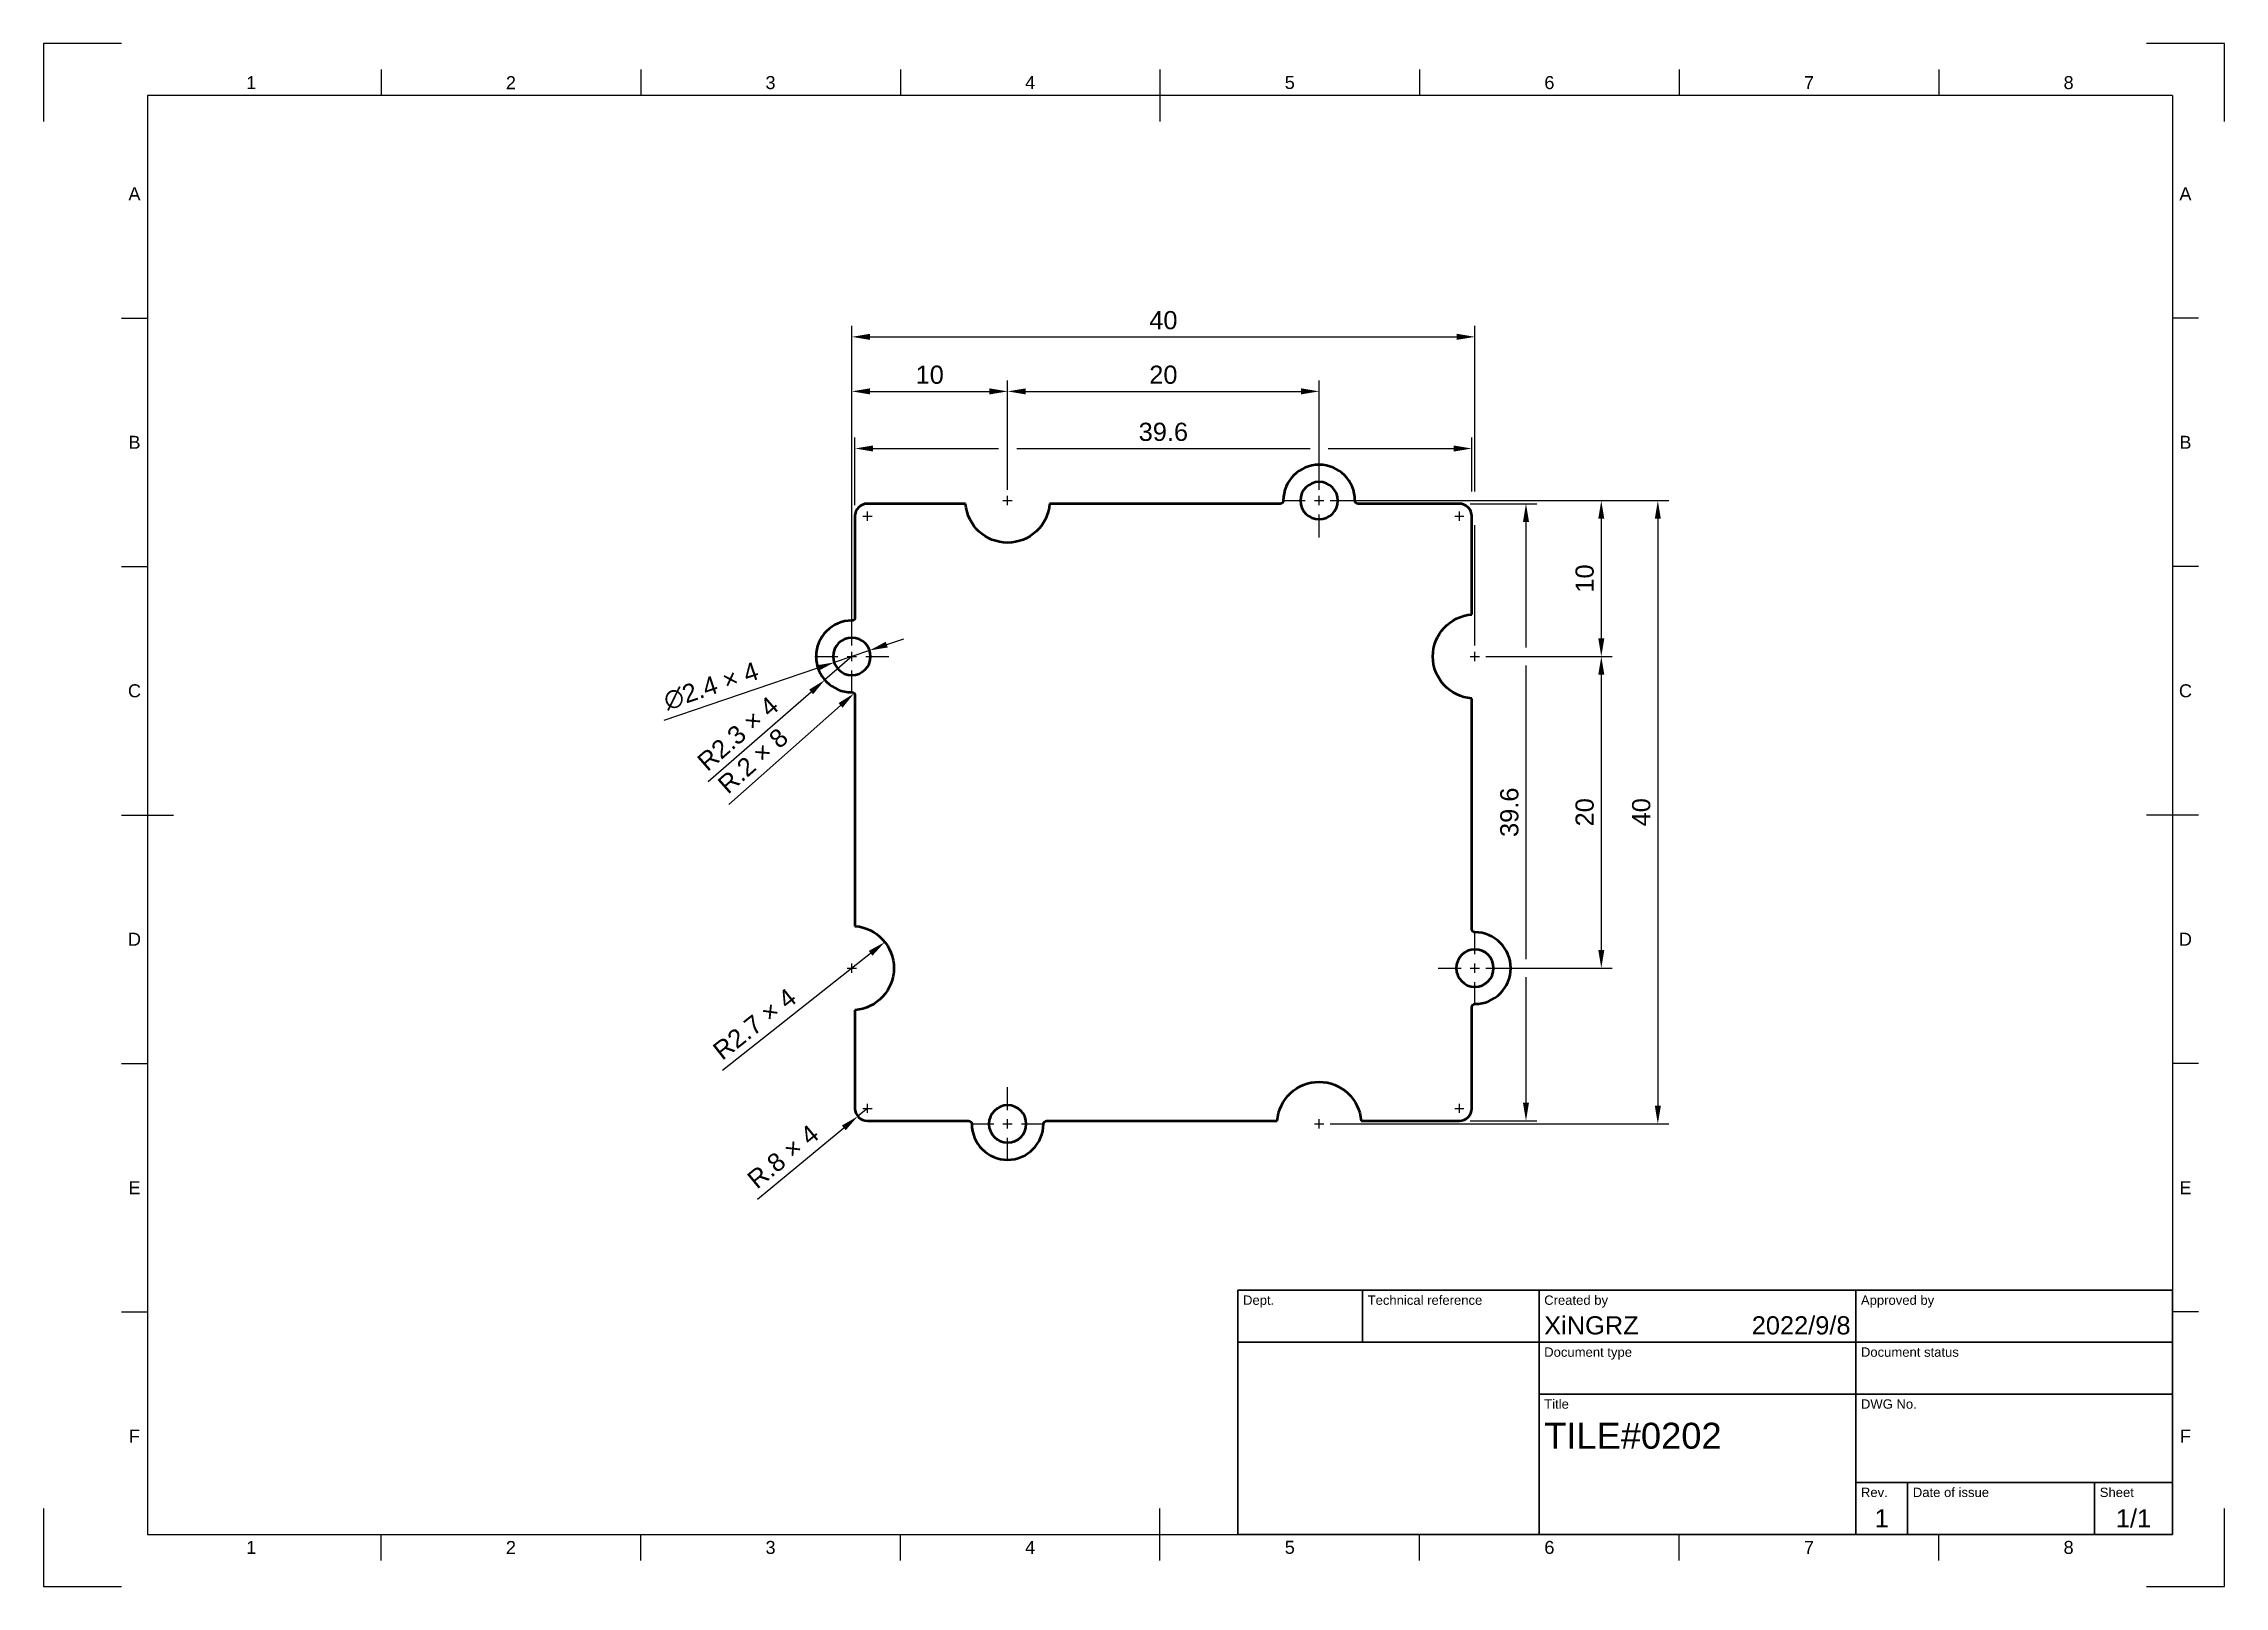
# Model space of a CAD drawing. Header units: millimetres. Extents: x 0 to 420, y 0 to 297.
import ezdxf
from ezdxf.enums import TextEntityAlignment as Align

# ---------------------------------------------------------------- set-up
doc = ezdxf.new("R2010")
doc.units = ezdxf.units.MM
doc.header["$LTSCALE"] = 0.75
doc.linetypes.add('CENTER2', pattern=[28.575, 19.05, -3.175, 3.175, -3.175])
for name, color, linetype, lineweight in [('Border', 7, 'Continuous', 25), ('Center Lines', 7, 'CENTER2', 25), ('Dimensions', 7, 'Continuous', 25), ('TitleBlock', 7, 'Continuous', 35), ('可见', 7, 'Continuous', 50)]:
    doc.layers.add(name, color=color, linetype=linetype, lineweight=lineweight)
doc.styles.add('FusionTitle', font='Arial.ttf')
doc.styles.get("Standard").update_dxf_attribs({"font": 'Arial.ttf'})
doc.dimstyles.new('ISO-25', dxfattribs={"dimtxt": 3.5, "dimasz": 3.5, "dimexe": 2.1, "dimexo": 2.1, "dimgap": 1.4, "dimtad": 1, "dimzin": 12, "dimdsep": 46, "dimtxsty": 'Standard', "dimcen": 0, "dimclrd": 256, "dimclre": 256, "dimclrt": 256, "dimazin": 3, "dimtp": 0.1, "dimtm": 0.1, "dimtfac": 0.714286, "dimtmove": 0, "dimatfit": 3, "dimfxl": 1, "dimtzin": 12, "dimarcsym": 0})

# ---------------------------------------------------------------- blocks, each defined once
blk = doc.blocks.new('ISO_A3_SHEET')
at = {"layer": 'Border'}
for p, q in [((65, 292), (65, 287)), ((115, 292), (115, 287)), ((165, 292), (165, 287)), ((215, 292), (215, 282)), ((265, 292), (265, 287)), ((315, 292), (315, 287)), ((365, 292), (365, 287)), ((410, 287), (20, 287)), ((20, 287), (20, 10)), ((410, 287), (410, 10)), ((15, 244.16666), (20, 244.16666)), ((415, 244.16666), (410, 244.16666)), ((15, 196.33333), (20, 196.33333)), ((415, 196.33333), (410, 196.33333)), ((15, 148.5), (25, 148.5)), ((415, 148.5), (405, 148.5)), ((15, 100.66667), (20, 100.66667)), ((415, 100.66667), (410, 100.66667)), ((15, 52.83334), (20, 52.83334)), ((415, 52.83334), (410, 52.83334)), ((215, 5), (215, 15)), ((20, 10), (410, 10)), ((65, 5), (65, 10)), ((115, 5), (115, 10)), ((165, 5), (165, 10)), ((265, 5), (265, 10)), ((315, 5), (315, 10)), ((365, 5), (365, 10))]:
    blk.add_line(p, q, dxfattribs=at)
at = {"layer": 'Defpoints'}
for p, q in [((15, 297), (0, 297)), ((0, 297), (0, 282)), ((420, 297), (405, 297)), ((420, 282), (420, 297)), ((0, 15), (0, 0)), ((420, 0), (420, 15)), ((0, 0), (15, 0)), ((405, 0), (420, 0))]:
    blk.add_line(p, q, dxfattribs=at)
at = {"layer": 'Border', "style": 'FusionTitle'}
for s, p in [('1', (40, 289.5)), ('2', (90, 289.5)), ('3', (140, 289.5)), ('4', (190, 289.5)), ('5', (240, 289.5)), ('6', (290, 289.5)), ('7', (340, 289.5)), ('8', (390, 289.5)), ('A', (17.5, 268.08333)), ('A', (412.5, 268.08333)), ('B', (17.5, 220.25)), ('B', (412.5, 220.25)), ('C', (17.5, 172.41667)), ('C', (412.5, 172.41667)), ('D', (17.5, 124.58334)), ('D', (412.5, 124.58334)), ('E', (17.5, 76.75001)), ('E', (412.5, 76.75001)), ('F', (17.5, 28.91668)), ('F', (412.5, 28.91668)), ('1', (40, 7.5)), ('2', (90, 7.5)), ('3', (140, 7.5)), ('4', (190, 7.5)), ('5', (240, 7.5)), ('6', (290, 7.5)), ('7', (340, 7.5)), ('8', (390, 7.5))]:
    blk.add_text(s, height=2.5, dxfattribs=at).set_placement(p, align=Align.MIDDLE)
blk = doc.blocks.new('ISO_TITLEBLOCK')
at = {"layer": 'TitleBlock'}
for p, q in [((0, 47), (-180, 47)), ((-180, 47), (-180, 0)), ((-156, 37), (-156, 47)), ((-122, 0), (-122, 47)), ((-61, 0), (-61, 47)), ((0, 0), (0, 47)), ((-180, 37), (0, 37)), ((-122, 27), (0, 27)), ((-61, 10), (0, 10)), ((-51, 0), (-51, 10)), ((-15, 0), (-15, 10)), ((-180, 0), (0, 0))]:
    blk.add_line(p, q, dxfattribs=at)
at = {"layer": 'TitleBlock', "style": 'FusionTitle'}
for s, p in [('Dept.', (-179, 46)), ('Technical reference', (-155, 46)), ('Created by', (-121, 46)), ('Approved by', (-60, 46)), ('Document type', (-121, 36)), ('Document status', (-60, 36)), ('Title', (-121, 26)), ('DWG No.', (-60, 26)), ('Rev.', (-60, 9)), ('Date of issue', (-50, 9)), ('Sheet', (-14, 9))]:
    blk.add_text(s, height=1.8, dxfattribs=at).set_placement(p, align=Align.TOP_LEFT)
for tag, height, p in [('DEPT', 3.5, (-179, 42)), ('TECHNICAL_REFERENCE', 3.5, (-155, 42)), ('CREATED_BY', 3.5, (-121, 42)), ('APPROVED_BY', 3.5, (-60, 42)), ('DOCUMENT_TYPE', 3.5, (-121, 32)), ('DOCUMENT_STATUS', 3.5, (-60, 32)), ('TITLE_1', 5, (-121, 21.5)), ('TITLE_2', 5, (-121, 14)), ('TITLE_3', 5, (-121, 6.5)), ('DATE_OF_ISSUE', 3.5, (-50, 5))]:
    blk.add_attdef(tag, text='', height=height, dxfattribs=at).set_placement(p, align=Align.TOP_LEFT)
for tag, p in [('CREATED_DATE', (-62, 42)), ('APPROVED_DATE', (-0.99, 42))]:
    blk.add_attdef(tag, text='', height=3.5, dxfattribs=at).set_placement(p, align=Align.TOP_RIGHT)
for tag, height, p in [('DRAWING_NUMBER', 5, (-30.5, 19.75)), ('REV', 3.5, (-56, 4.85)), ('SHEET', 3.5, (-7.5, 4.85))]:
    blk.add_attdef(tag, text='', height=height, dxfattribs=at).set_placement(p, align=Align.TOP_CENTER)
blk = doc.blocks.new('*U4')
at = {"layer": 'Center Lines', "color": 0, "ltscale": 0.75, "transparency": 16777216}
for p, q in [((0, 2.678906), (0, 7.1)), ((-7.1, 0), (-2.678906, 0)), ((2.678906, 0), (7.1, 0)), ((0, -7.1), (0, -2.678906))]:
    blk.add_line(p, q, dxfattribs=at)
at = {"layer": 'Center Lines', "color": 0, "linetype": 'Continuous', "ltscale": 0.75, "transparency": 16777216}
for p, q in [((-0.892969, 0), (0.892969, 0)), ((0, -0.892969), (0, 0.892969))]:
    blk.add_line(p, q, dxfattribs=at)
blk = doc.blocks.new('*U5')
at = {"layer": 'Center Lines', "color": 0, "ltscale": 0.75, "transparency": 16777216}
for p, q in [((0, 2.678906), (0, 7.1)), ((-7.1, 0), (-2.678906, 0)), ((2.678906, 0), (7.1, 0)), ((0, -7.1), (0, -2.678906))]:
    blk.add_line(p, q, dxfattribs=at)
at = {"layer": 'Center Lines', "color": 0, "linetype": 'Continuous', "ltscale": 0.75, "transparency": 16777216}
for p, q in [((-0.892969, 0), (0.892969, 0)), ((0, -0.892969), (0, 0.892969))]:
    blk.add_line(p, q, dxfattribs=at)
blk = doc.blocks.new('*U6')
at = {"layer": 'Center Lines', "color": 0, "ltscale": 0.75, "transparency": 16777216}
for p, q in [((0, 2.678906), (0, 7.1)), ((-7.1, 0), (-2.678906, 0)), ((2.678906, 0), (7.1, 0)), ((0, -7.1), (0, -2.678906))]:
    blk.add_line(p, q, dxfattribs=at)
at = {"layer": 'Center Lines', "color": 0, "linetype": 'Continuous', "ltscale": 0.75, "transparency": 16777216}
for p, q in [((-0.892969, 0), (0.892969, 0)), ((0, -0.892969), (0, 0.892969))]:
    blk.add_line(p, q, dxfattribs=at)
blk = doc.blocks.new('*U7')
at = {"layer": 'Center Lines', "color": 0, "ltscale": 0.75, "transparency": 16777216}
for p, q in [((0, 2.678906), (0, 7.1)), ((-7.1, 0), (-2.678906, 0)), ((2.678906, 0), (7.1, 0)), ((0, -7.1), (0, -2.678906))]:
    blk.add_line(p, q, dxfattribs=at)
at = {"layer": 'Center Lines', "color": 0, "linetype": 'Continuous', "ltscale": 0.75, "transparency": 16777216}
for p, q in [((-0.892969, 0), (0.892969, 0)), ((0, -0.892969), (0, 0.892969))]:
    blk.add_line(p, q, dxfattribs=at)
blk = doc.blocks.new('*U8')
at = {"layer": 'Center Lines', "color": 0, "linetype": 'Continuous', "ltscale": 0.75, "transparency": 16777216}
for p, q in [((-0.892969, 0), (0.892969, 0)), ((0, -0.892969), (0, 0.892969))]:
    blk.add_line(p, q, dxfattribs=at)
blk = doc.blocks.new('*U9')
at = {"layer": 'Center Lines', "color": 0, "linetype": 'Continuous', "ltscale": 0.75, "transparency": 16777216}
for p, q in [((-0.892969, 0), (0.892969, 0)), ((0, -0.892969), (0, 0.892969))]:
    blk.add_line(p, q, dxfattribs=at)
blk = doc.blocks.new('*U10')
at = {"layer": 'Center Lines', "color": 0, "linetype": 'Continuous', "ltscale": 0.75, "transparency": 16777216}
for p, q in [((-0.892969, 0), (0.892969, 0)), ((0, -0.892969), (0, 0.892969))]:
    blk.add_line(p, q, dxfattribs=at)
blk = doc.blocks.new('*U11')
at = {"layer": 'Center Lines', "color": 0, "linetype": 'Continuous', "ltscale": 0.75, "transparency": 16777216}
for p, q in [((-0.892969, 0), (0.892969, 0)), ((0, -0.892969), (0, 0.892969))]:
    blk.add_line(p, q, dxfattribs=at)
blk = doc.blocks.new('*U12')
at = {"layer": 'Center Lines', "color": 0, "linetype": 'Continuous', "ltscale": 0.75, "transparency": 16777216}
for p, q in [((-0.892969, 0), (0.892969, 0)), ((0, -0.892969), (0, 0.892969))]:
    blk.add_line(p, q, dxfattribs=at)
blk = doc.blocks.new('*U13')
at = {"layer": 'Center Lines', "color": 0, "linetype": 'Continuous', "ltscale": 0.75, "transparency": 16777216}
for p, q in [((-0.892969, 0), (0.892969, 0)), ((0, -0.892969), (0, 0.892969))]:
    blk.add_line(p, q, dxfattribs=at)
blk = doc.blocks.new('*U14')
at = {"layer": 'Center Lines', "color": 0, "linetype": 'Continuous', "ltscale": 0.75, "transparency": 16777216}
for p, q in [((-0.892969, 0), (0.892969, 0)), ((0, -0.892969), (0, 0.892969))]:
    blk.add_line(p, q, dxfattribs=at)
blk = doc.blocks.new('*U15')
at = {"layer": 'Center Lines', "color": 0, "linetype": 'Continuous', "ltscale": 0.75, "transparency": 16777216}
for p, q in [((-0.892969, 0), (0.892969, 0)), ((0, -0.892969), (0, 0.892969))]:
    blk.add_line(p, q, dxfattribs=at)
blk = doc.blocks.new('*D29')
at = {"layer": 'Defpoints', "color": 0, "transparency": 16777216}
for p in [(275.657981, 240.552496), (155.657981, 179.024924), (275.657981, 179.024924)]:
    blk.add_point(p, dxfattribs=at)
at = {"layer": 'Dimensions', "lineweight": -2, "transparency": 16777216}
for p, q in [((155.657981, 207.774924), (155.657981, 242.652496)), ((159.157981, 240.552496), (272.157981, 240.552496)), ((275.657981, 210.774924), (275.657981, 242.652496)), ((155.657981, 181.124924), (155.657981, 204.274924)), ((275.657981, 181.124924), (275.657981, 204.274924))]:
    blk.add_line(p, q, dxfattribs=at)
at = {"layer": 'Dimensions', "transparency": 16777216}
for points in [[(159.157981, 241.13583), (159.157981, 239.969163), (155.657981, 240.552496)], [(272.157981, 241.13583), (272.157981, 239.969163), (275.657981, 240.552496)]]:
    blk.add_solid(points, dxfattribs=at)
at = {"layer": 'Dimensions', "transparency": 16777216, "insert": (215.657981, 243.739502), "char_height": 3.5, "attachment_point": 5}
blk.add_mtext('40', dxfattribs=at)
blk = doc.blocks.new('*D30')
at = {"layer": 'Defpoints', "color": 0, "transparency": 16777216}
for p in [(275.057981, 219.055832), (156.257981, 206.024924), (275.057981, 206.024924)]:
    blk.add_point(p, dxfattribs=at)
at = {"layer": 'Dimensions', "lineweight": -2, "transparency": 16777216}
for p, q in [((156.257981, 208.124924), (156.257981, 221.155832)), ((159.757981, 219.055832), (183.907981, 219.055832)), ((187.407981, 219.055832), (243.907981, 219.055832)), ((247.407981, 219.055832), (271.557981, 219.055832)), ((275.057981, 210.774924), (275.057981, 221.155832))]:
    blk.add_line(p, q, dxfattribs=at)
at = {"layer": 'Dimensions', "transparency": 16777216}
for points in [[(159.757981, 219.639165), (159.757981, 218.472498), (156.257981, 219.055832)], [(271.557981, 219.639165), (271.557981, 218.472498), (275.057981, 219.055832)]]:
    blk.add_solid(points, dxfattribs=at)
at = {"layer": 'Dimensions', "transparency": 16777216, "insert": (215.657981, 222.244031), "char_height": 3.5, "attachment_point": 5}
blk.add_mtext('39.6', dxfattribs=at)
blk = doc.blocks.new('*D31')
at = {"layer": 'Defpoints', "color": 0, "transparency": 16777216}
for p in [(185.657981, 230.052496), (185.657981, 209.024924), (155.657981, 179.024924)]:
    blk.add_point(p, dxfattribs=at)
at = {"layer": 'Dimensions', "lineweight": -2, "transparency": 16777216}
for p, q in [((155.657981, 181.124924), (155.657981, 232.152496)), ((185.657981, 211.124924), (185.657981, 232.152496)), ((159.157981, 230.052496), (182.157981, 230.052496))]:
    blk.add_line(p, q, dxfattribs=at)
at = {"layer": 'Dimensions', "transparency": 16777216}
for points in [[(159.157981, 230.63583), (159.157981, 229.469163), (155.657981, 230.052496)], [(182.157981, 230.63583), (182.157981, 229.469163), (185.657981, 230.052496)]]:
    blk.add_solid(points, dxfattribs=at)
at = {"layer": 'Dimensions', "transparency": 16777216, "insert": (170.657981, 233.239502), "char_height": 3.5, "attachment_point": 5}
blk.add_mtext('10', dxfattribs=at)
blk = doc.blocks.new('*D32')
at = {"layer": 'Defpoints', "color": 0, "transparency": 16777216}
for p in [(245.657981, 230.052496), (185.657981, 209.024924), (245.657981, 209.024924)]:
    blk.add_point(p, dxfattribs=at)
at = {"layer": 'Dimensions', "lineweight": -2, "transparency": 16777216}
for p, q in [((185.657981, 211.124924), (185.657981, 232.152496)), ((245.657981, 211.124924), (245.657981, 232.152496)), ((189.157981, 230.052496), (242.157981, 230.052496))]:
    blk.add_line(p, q, dxfattribs=at)
at = {"layer": 'Dimensions', "transparency": 16777216}
for points in [[(189.157981, 230.63583), (189.157981, 229.469163), (185.657981, 230.052496)], [(242.157981, 230.63583), (242.157981, 229.469163), (245.657981, 230.052496)]]:
    blk.add_solid(points, dxfattribs=at)
at = {"layer": 'Dimensions', "transparency": 16777216, "insert": (215.657981, 233.239502), "char_height": 3.5, "attachment_point": 5}
blk.add_mtext('20', dxfattribs=at)
blk = doc.blocks.new('*D33')
at = {"layer": 'Defpoints', "color": 0, "transparency": 16777216}
for p in [(156.808216, 90.495752), (158.657981, 92.024924)]:
    blk.add_point(p, dxfattribs=at)
at = {"layer": 'Dimensions', "lineweight": -2, "transparency": 16777216}
for p, q in [((137.478419, 74.516111), (154.110641, 88.265709)), ((158.657981, 92.024924), (156.808216, 90.495752))]:
    blk.add_line(p, q, dxfattribs=at)
at = {"layer": 'Dimensions', "transparency": 16777216}
blk.add_solid([(153.738967, 88.715305), (154.482315, 87.816113), (156.808216, 90.495752)], dxfattribs=at)
at = {"layer": 'Dimensions', "transparency": 16777216, "insert": (142.415126, 82.732227), "char_height": 3.5, "attachment_point": 5, "rotation": 39.5799894}
blk.add_mtext('R.8 × 4', dxfattribs=at)
blk = doc.blocks.new('*D34')
at = {"layer": 'Defpoints', "color": 0, "transparency": 16777216}
for p in [(155.657981, 119.024924), (149.297168, 114.00994)]:
    blk.add_point(p, dxfattribs=at)
at = {"layer": 'Dimensions', "lineweight": -2, "transparency": 16777216}
blk.add_line((130.71705, 99.361028), (159.270295, 121.872939), dxfattribs=at)
at = {"layer": 'Dimensions', "transparency": 16777216}
blk.add_solid([(158.909133, 122.331023), (159.631456, 121.414856), (162.018794, 124.039908)], dxfattribs=at)
at = {"layer": 'Dimensions', "transparency": 16777216, "insert": (136.928912, 108.278977), "char_height": 3.5, "attachment_point": 5, "rotation": 38.25289926}
blk.add_mtext('R2.7 × 4', dxfattribs=at)
blk = doc.blocks.new('*D35')
at = {"layer": 'Defpoints', "color": 0, "transparency": 16777216}
for p in [(152.248544, 177.869182), (159.067418, 180.180666)]:
    blk.add_point(p, dxfattribs=at)
at = {"layer": 'Dimensions', "lineweight": -2, "transparency": 16777216}
for p, q in [((162.382148, 181.304305), (165.696879, 182.427943)), ((119.539899, 166.781495), (148.933814, 176.745543)), ((159.067418, 180.180666), (152.248544, 177.869182))]:
    blk.add_line(p, q, dxfattribs=at)
at = {"layer": 'Dimensions', "transparency": 16777216}
for points in [[(162.194875, 181.85676), (162.569421, 180.75185), (159.067418, 180.180666)], [(148.746541, 177.297998), (149.121087, 176.193088), (152.248544, 177.869182)]]:
    blk.add_solid(points, dxfattribs=at)
at = {"layer": 'Dimensions', "transparency": 16777216, "insert": (128.551382, 173.304731), "char_height": 3.5, "attachment_point": 5, "rotation": 18.72582463}
blk.add_mtext('∅2.4 {\\fArial Unicode MS|b0|i0|c134|p0;×} 4', dxfattribs=at)
blk = doc.blocks.new('*D36')
at = {"layer": 'Defpoints', "color": 0, "transparency": 16777216}
for p in [(155.657981, 179.024924), (150.454789, 174.49317)]:
    blk.add_point(p, dxfattribs=at)
at = {"layer": 'Dimensions', "lineweight": -2, "transparency": 16777216}
for p, q in [((155.657981, 179.024924), (150.454789, 174.49317)), ((127.978419, 154.91723), (147.815489, 172.194454))]:
    blk.add_line(p, q, dxfattribs=at)
at = {"layer": 'Dimensions', "transparency": 16777216}
blk.add_solid([(147.432369, 172.634338), (148.198608, 171.754571), (150.454789, 174.49317)], dxfattribs=at)
at = {"layer": 'Dimensions', "transparency": 16777216, "insert": (133.726593, 164.15154), "char_height": 3.5, "attachment_point": 5, "rotation": 41.05444304}
blk.add_mtext('R2.3 × 4', dxfattribs=at)
blk = doc.blocks.new('*D37')
at = {"layer": 'Defpoints', "color": 0, "transparency": 16777216}
for p in [(155.208716, 171.127229), (155.657981, 171.524924)]:
    blk.add_point(p, dxfattribs=at)
at = {"layer": 'Dimensions', "lineweight": -2, "transparency": 16777216}
blk.add_line((131.947199, 150.535851), (153.486534, 169.602733), dxfattribs=at)
at = {"layer": 'Dimensions', "transparency": 16777216}
blk.add_solid([(153.099887, 170.039518), (153.873182, 169.165947), (156.107246, 171.922619)], dxfattribs=at)
at = {"layer": 'Dimensions', "transparency": 16777216, "insert": (136.61162, 158.921147), "char_height": 3.5, "attachment_point": 5, "rotation": 41.51565601}
blk.add_mtext('R.2 × 8', dxfattribs=at)
blk = doc.blocks.new('*D38')
at = {"layer": 'Defpoints', "color": 0, "transparency": 16777216}
for p in [(245.657981, 209.024924), (245.657981, 89.024924), (310.889535, 89.024924)]:
    blk.add_point(p, dxfattribs=at)
at = {"layer": 'Dimensions', "lineweight": -2, "transparency": 16777216}
for p, q in [((247.757981, 209.024924), (312.989535, 209.024924)), ((310.889535, 205.524924), (310.889535, 92.524924)), ((247.757981, 89.024924), (312.989535, 89.024924))]:
    blk.add_line(p, q, dxfattribs=at)
at = {"layer": 'Dimensions', "transparency": 16777216}
for points in [[(310.306201, 205.524924), (311.472868, 205.524924), (310.889535, 209.024924)], [(310.306201, 92.524924), (311.472868, 92.524924), (310.889535, 89.024924)]]:
    blk.add_solid(points, dxfattribs=at)
at = {"layer": 'Dimensions', "transparency": 16777216, "insert": (307.702529, 149.024924), "char_height": 3.5, "attachment_point": 5, "rotation": 90}
blk.add_mtext('40', dxfattribs=at)
blk = doc.blocks.new('*D39')
at = {"layer": 'Defpoints', "color": 0, "transparency": 16777216}
for p in [(245.657981, 209.024924), (275.657981, 179.024924), (299.996514, 179.024924)]:
    blk.add_point(p, dxfattribs=at)
at = {"layer": 'Dimensions', "lineweight": -2, "transparency": 16777216}
for p, q in [((247.757981, 209.024924), (302.096514, 209.024924)), ((299.996514, 205.524924), (299.996514, 182.524924)), ((277.757981, 179.024924), (302.096514, 179.024924))]:
    blk.add_line(p, q, dxfattribs=at)
at = {"layer": 'Dimensions', "transparency": 16777216}
for points in [[(299.413181, 205.524924), (300.579848, 205.524924), (299.996514, 209.024924)], [(299.413181, 182.524924), (300.579848, 182.524924), (299.996514, 179.024924)]]:
    blk.add_solid(points, dxfattribs=at)
at = {"layer": 'Dimensions', "transparency": 16777216, "insert": (296.809509, 194.024924), "char_height": 3.5, "attachment_point": 5, "rotation": 90}
blk.add_mtext('10', dxfattribs=at)
blk = doc.blocks.new('*D40')
at = {"layer": 'Defpoints', "color": 0, "transparency": 16777216}
for p in [(275.657981, 179.024924), (275.657981, 119.024924), (299.996514, 119.024924)]:
    blk.add_point(p, dxfattribs=at)
at = {"layer": 'Dimensions', "lineweight": -2, "transparency": 16777216}
for p, q in [((277.757981, 179.024924), (302.096514, 179.024924)), ((299.996514, 175.524924), (299.996514, 122.524924)), ((277.757981, 119.024924), (302.096514, 119.024924))]:
    blk.add_line(p, q, dxfattribs=at)
at = {"layer": 'Dimensions', "transparency": 16777216}
for points in [[(299.413181, 175.524924), (300.579848, 175.524924), (299.996514, 179.024924)], [(299.413181, 122.524924), (300.579848, 122.524924), (299.996514, 119.024924)]]:
    blk.add_solid(points, dxfattribs=at)
at = {"layer": 'Dimensions', "transparency": 16777216, "insert": (296.809509, 149.024924), "char_height": 3.5, "attachment_point": 5, "rotation": 90}
blk.add_mtext('20', dxfattribs=at)
blk = doc.blocks.new('*D41')
at = {"layer": 'Defpoints', "color": 0, "transparency": 16777216}
for p in [(272.657981, 208.424924), (272.657981, 89.624924), (285.493128, 89.624924)]:
    blk.add_point(p, dxfattribs=at)
at = {"layer": 'Dimensions', "lineweight": -2, "transparency": 16777216}
for p, q in [((274.757981, 208.424924), (287.593128, 208.424924)), ((285.493128, 204.924924), (285.493128, 180.774924)), ((285.493128, 177.274924), (285.493128, 120.774924)), ((285.493128, 117.274924), (285.493128, 93.124924)), ((274.757981, 89.624924), (287.593128, 89.624924))]:
    blk.add_line(p, q, dxfattribs=at)
at = {"layer": 'Dimensions', "transparency": 16777216}
for points in [[(284.909795, 204.924924), (286.076461, 204.924924), (285.493128, 208.424924)], [(284.909795, 93.124924), (286.076461, 93.124924), (285.493128, 89.624924)]]:
    blk.add_solid(points, dxfattribs=at)
at = {"layer": 'Dimensions', "transparency": 16777216, "insert": (282.304929, 149.024924), "char_height": 3.5, "attachment_point": 5, "rotation": 90}
blk.add_mtext('39.6', dxfattribs=at)

msp = doc.modelspace()

# ---------------------------------------------------------------- linework, layer by layer
at = {"layer": '可见'}
for p, q in [((156.257981, 206.024924), (156.257981, 186.524924)), ((177.580234, 208.424924), (158.657981, 208.424924)), ((238.157981, 208.424924), (193.735728, 208.424924)), ((272.657981, 208.424924), (253.157981, 208.424924)), ((275.057981, 187.102671), (275.057981, 206.024924)), ((156.257981, 171.524924), (156.257981, 127.102671)), ((275.057981, 126.524924), (275.057981, 170.947177)), ((156.257981, 110.947177), (156.257981, 92.024924)), ((275.057981, 92.024924), (275.057981, 111.524924)), ((158.657981, 89.624924), (178.157981, 89.624924)), ((193.157981, 89.624924), (237.580234, 89.624924)), ((253.735728, 89.624924), (272.657981, 89.624924))]:
    msp.add_line(p, q, dxfattribs=at)
at = {"layer": '可见', "extrusion": (0, 0, -1)}
for centre in [(-245.657981, 209.024924), (-155.657981, 179.024924), (-275.657981, 119.024924), (-185.657981, 89.024924)]:
    msp.add_circle(centre, 3.6, dxfattribs=at)
at = {"layer": '可见'}
for centre, radius, start, end in [((245.657981, 209.024924), 6.9, 0, 180), ((158.657981, 206.024924), 2.4, 90, 180), ((272.657981, 206.024924), 2.4, 0, 90), ((155.657981, 179.024924), 6.9, 90, 270), ((275.657981, 119.024924), 6.9, 270, 90), ((158.657981, 92.024924), 2.4, 180, 270), ((185.657981, 89.024924), 6.9, 180, 0), ((272.657981, 92.024924), 2.4, 270, 0)]:
    msp.add_arc(centre, radius, start, end, dxfattribs=at)
at = {"layer": '可见', "extrusion": (0, 0, -1)}
for centre, radius, start, end in [((-185.657981, 209.024924), 8.1, 184.248023, 355.751977), ((-238.157981, 209.024924), 0.6, 180, 270), ((-253.157981, 209.024924), 0.6, 270, 0), ((-155.657981, 186.524924), 0.6, 180, 270), ((-275.657981, 179.024924), 8.1, 274.248023, 85.751977), ((-155.657981, 171.524924), 0.6, 90, 180), ((-155.657981, 119.024924), 8.1, 94.248023, 265.751977), ((-275.657981, 126.524924), 0.6, 270, 0), ((-275.657981, 111.524924), 0.6, 0, 90), ((-245.657981, 89.024924), 8.1, 4.248023, 175.751977), ((-178.157981, 89.024924), 0.6, 90, 180), ((-193.157981, 89.024924), 0.6, 0, 90)]:
    msp.add_arc(centre, radius, start, end, dxfattribs=at)

# ---------------------------------------------------------------- block references
at = {"layer": 'Border'}
msp.add_blockref('ISO_A3_SHEET', (0, 0), dxfattribs=at)
at = {"layer": 'Center Lines', "ltscale": 0.75}
for name, p in [('*U5', (245.657981, 209.024924)), ('*U12', (158.657981, 206.024924)), ('*U11', (185.657981, 209.024924)), ('*U13', (272.657981, 206.024924)), ('*U4', (155.657981, 179.024924)), ('*U10', (275.657981, 179.024924)), ('*U6', (275.657981, 119.024924)), ('*U8', (155.657981, 119.024924)), ('*U15', (158.657981, 92.024924)), ('*U7', (185.657981, 89.024924)), ('*U14', (272.657981, 92.024924)), ('*U9', (245.657981, 89.024924))]:
    msp.add_blockref(name, p, dxfattribs=at)
at = {"layer": 'TitleBlock'}
msp.add_blockref('ISO_TITLEBLOCK', (410, 10), dxfattribs=at).add_auto_attribs({'REV': '1', 'CREATED_DATE': '2022/9/8', 'SHEET': '1/1', 'TITLE_1': 'TILE#0202', 'CREATED_BY': 'XiNGRZ'})

# ---------------------------------------------------------------- dimensions: what is measured, and where the dimension line sits
at = {"layer": 'Dimensions'}
for p1, p2, distance, picture, middle in [((155.657981, 179.024924), (275.657981, 179.024924), 61.527572, '*D29', (215.657981, 243.739502)), ((245.657981, 209.024924), (245.657981, 89.024924), 65.231554, '*D38', (307.702529, 149.024924))]:
    dim = msp.add_aligned_dim(p1=p1, p2=p2, distance=distance, dimstyle='ISO-25', override={"dimlfac": 0.333333}, dxfattribs=at)
    dim.commit()
    dim.dimension.update_dxf_attribs({"geometry": picture, "text_midpoint": middle})
for base, p1, p2, angle, picture, middle in [((185.657981, 230.052496), (155.657981, 179.024924), (185.657981, 209.024924), 180, '*D31', (170.657981, 233.239502)), ((245.657981, 230.052496), (185.657981, 209.024924), (245.657981, 209.024924), 180, '*D32', (215.657981, 233.239502)), ((299.996514, 179.024924), (245.657981, 209.024924), (275.657981, 179.024924), 90, '*D39', (296.809509, 194.024924)), ((299.996514, 119.024924), (275.657981, 179.024924), (275.657981, 119.024924), 90, '*D40', (296.809509, 149.024924))]:
    dim = msp.add_linear_dim(base=base, p1=p1, p2=p2, angle=angle, dimstyle='ISO-25', override={"dimlfac": 0.333333, "dimtmove": 1}, dxfattribs=at)
    dim.commit()
    dim.dimension.update_dxf_attribs({"geometry": picture, "text_midpoint": middle})
dim = msp.add_linear_dim(base=(275.057981, 219.055832), p1=(156.257981, 206.024924), p2=(275.057981, 206.024924), dimstyle='ISO-25', override={"dimlfac": 0.333333}, dxfattribs=at)
dim.commit()
dim.dimension.update_dxf_attribs({"geometry": '*D30', "text_midpoint": (215.657981, 219.055832), "dimtype": 160})
dim = msp.add_linear_dim(base=(285.493128, 89.624924), p1=(272.657981, 208.424924), p2=(272.657981, 89.624924), angle=270, dimstyle='ISO-25', override={"dimlfac": 0.333333}, dxfattribs=at)
dim.commit()
dim.dimension.update_dxf_attribs({"geometry": '*D41', "text_midpoint": (285.493128, 149.024924), "dimtype": 160})
dim = msp.add_diameter_dim_2p(p1=(159.067418, 180.180666), p2=(152.248544, 177.869182), text='<> {\\fArial Unicode MS|b0|i0|c134|p0;×} 4', dimstyle='ISO-25', override={"dimlfac": 0.333333}, dxfattribs=at)
dim.commit()
dim.dimension.update_dxf_attribs({"geometry": '*D35', "text_midpoint": (129.605961, 170.193723), "dimtype": 163})
for center, mpoint, text, override, picture, middle in [((155.657981, 179.024924), (150.454789, 174.49317), '<> × 4', {"dimlfac": 0.333333, "dimse1": 1}, '*D36', (135.820526, 161.747364)), ((155.657981, 171.524924), (155.208716, 171.127229), '<> × 8', {"dimlfac": 0.333333, "dimse1": 1, "dimclrd": 256, "dimclre": 256}, '*D37', (138.724045, 156.534797)), ((155.657981, 119.024924), (149.297168, 114.00994), '<> × 4', {"dimlfac": 0.333333, "dimse1": 1, "dimclrd": 256, "dimclre": 256}, '*D34', (138.883618, 105.799703)), ((158.657981, 92.024924), (156.808216, 90.495752), '<> × 4', {"dimlfac": 0.333333, "dimse1": 1}, '*D33', (144.445742, 80.275889))]:
    dim = msp.add_radius_dim(center=center, mpoint=mpoint, text=text, dimstyle='ISO-25', override=override, dxfattribs=at)
    dim.commit()
    dim.dimension.update_dxf_attribs({"geometry": picture, "text_midpoint": middle, "dimtype": 164})

doc.saveas('drawing.dxf')
